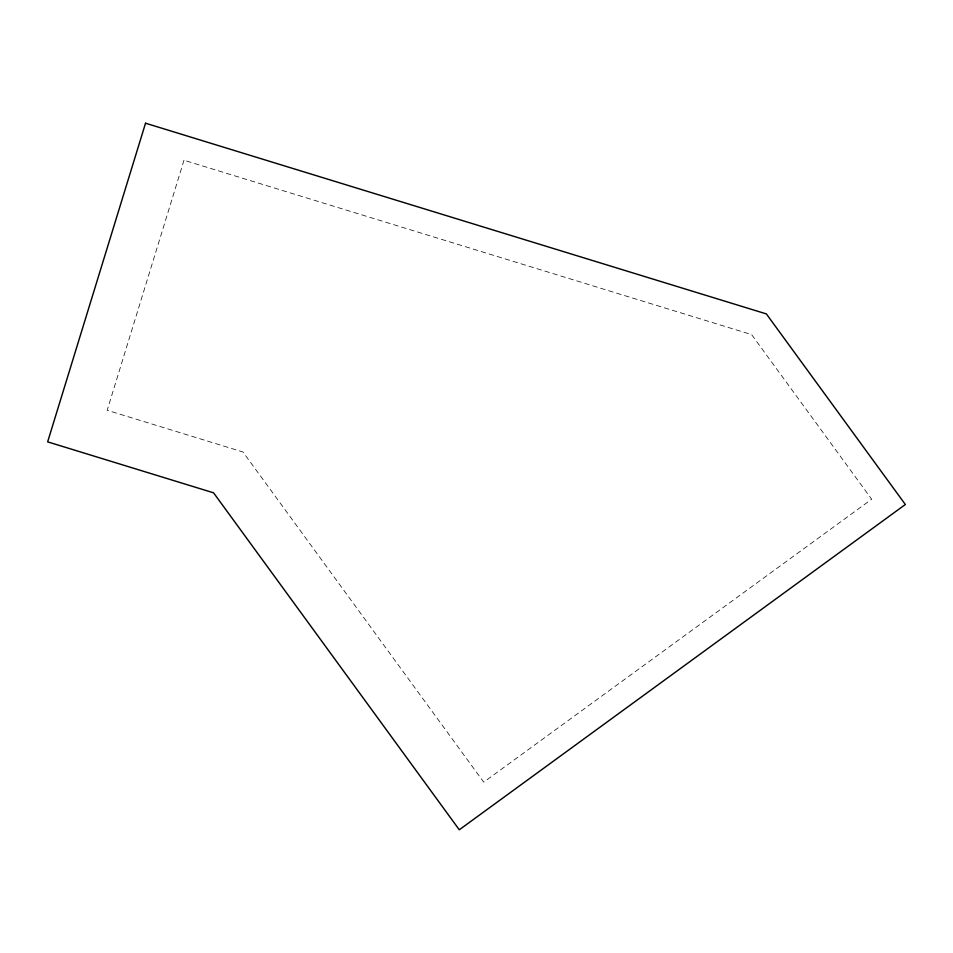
<?xml version="1.0" encoding="UTF-8"?>
<svg xmlns="http://www.w3.org/2000/svg" width="953" height="953" viewBox="0 0 953 953"><rect width="100%" height="100%" fill="white"/><g stroke="black" fill="none" stroke-linecap="round" stroke-linejoin="round"><path stroke-width="0.71" stroke-dasharray="4.76 3.57" d="M183.989 160.247L107.189 410.278L242.944 451.972L483.719 782.139L871.673 499.229L751.619 334.61L183.989 160.247"/><path stroke-width="1.43" d="M145.535 123.211L47.65 441.858L213.567 492.82L459.286 829.789L905.35 504.506L766.367 313.918L145.535 123.211"/></g></svg>
